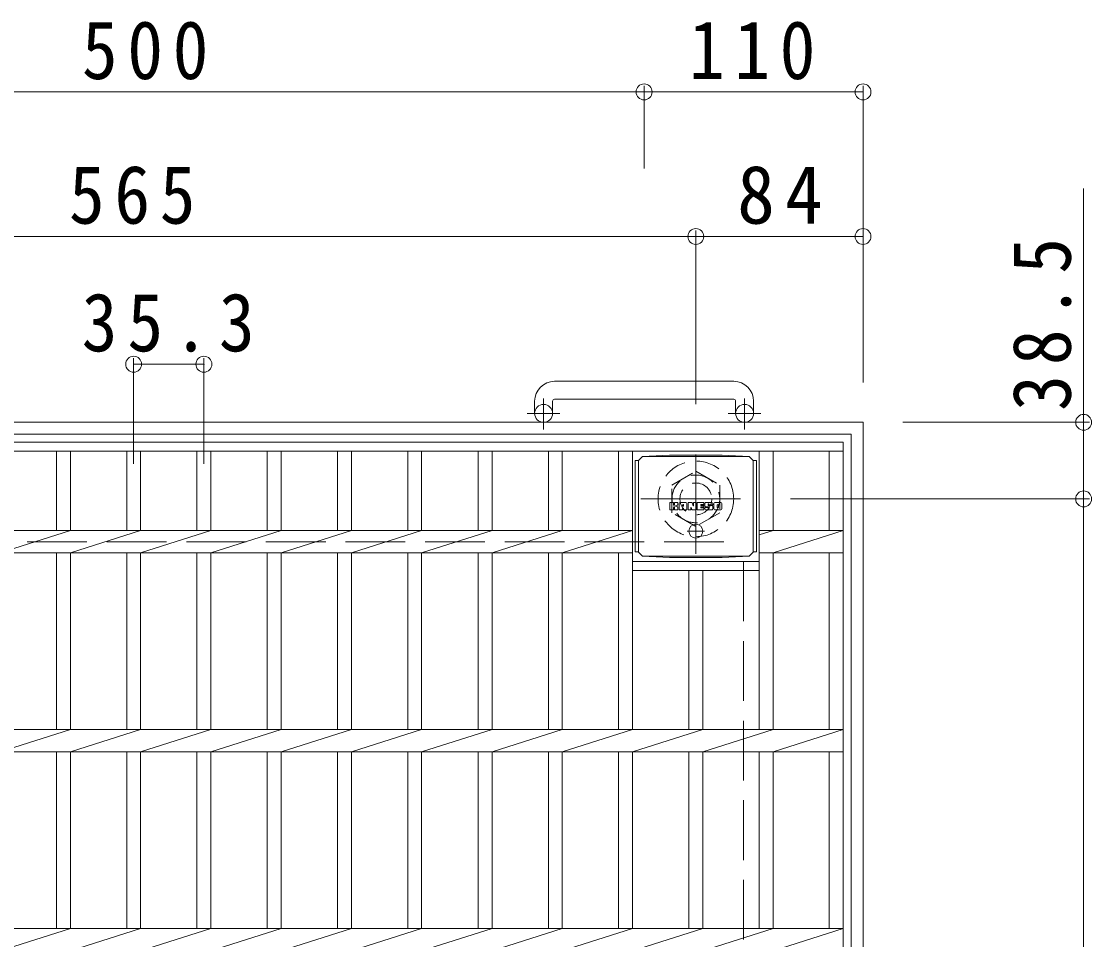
# Model space of a CAD drawing. Units: millimetres at full size, sheet at 1:10. Extents: x -2276 to 2391, y -1941 to 1620.
# Drawn here: x -949 to -412, y 1158 to 1620 of the extents above; entities that cross this region are included whole.
import ezdxf

# ---------------------------------------------------------------- set-up
doc = ezdxf.new("R2010")
doc.units = ezdxf.units.MM
doc.header["$LTSCALE"] = 10
doc.header["$PDMODE"] = 32
doc.header["$PDSIZE"] = 8
for name, pattern in [('CHAIN1', [8, 5, -1, 1, -1]), ('DASHED1', [1.8, 1.2, -0.6]), ('DASHED3', [4, 3, -1])]:
    doc.linetypes.add(name, pattern=pattern)
for name, color, linetype, lineweight in [('C-1', 2, 'Continuous', 9), ('C-2', 3, 'Continuous', 9), ('C-4', 7, 'Continuous', 9), ('C-9', 2, 'Continuous', 9), ('C-F', 7, 'Continuous', 9)]:
    doc.layers.add(name, color=color, linetype=linetype, lineweight=lineweight)
doc.styles.add('ＭＳ ゴシック', font='')
doc.styles.get('ＭＳ ゴシック').set_extended_font_data('MS Gothic')

msp = doc.modelspace()

# ---------------------------------------------------------------- linework, layer by layer
at = {"layer": 'C-1'}
for p, q in [((-591.5, 1438.95), (-681.5, 1438.95)), ((-691.5, 1428.95), (-691.5, 1422.85)), ((-682.5, 1428.95), (-682.5, 1422.85)), ((-681.5, 1429.95), (-591.5, 1429.95)), ((-590.5, 1428.95), (-590.5, 1422.85)), ((-581.5, 1428.95), (-581.5, 1422.85)), ((-1246.5, 1418.35), (-526.5, 1418.35)), ((-526.5, 698.35), (-526.5, 1418.35)), ((-1240.5, 1412.35), (-532.5, 1412.35)), ((-532.5, 1412.35), (-532.5, 704.35))]:
    msp.add_line(p, q, dxfattribs=at)
at = {"layer": 'C-1', "linetype": 'CHAIN1'}
for p, q in [((-687, 1414.74), (-687, 1430.34)), ((-586, 1414.74), (-586, 1430.34)), ((-678.84, 1422.85), (-695.24, 1422.85)), ((-577.84, 1422.85), (-594.24, 1422.85)), ((-610.5, 1352.22), (-610.5, 1407.49)), ((-638.14, 1379.85), (-582.86, 1379.85))]:
    msp.add_line(p, q, dxfattribs=at)
at = {"layer": 'C-1', "linetype": 'DASHED3'}
for p in [(-1186.5, 1358.35), (-586.5, 758.35)]:
    msp.add_line(p, (-586.5, 1358.35), dxfattribs=at)
at = {"layer": 'C-1', "linetype": 'DASHED1'}
msp.add_lwpolyline([(-598.5, 1386.78), (-598.5, 1372.92), (-610.5, 1366), (-622.5, 1372.92), (-622.5, 1386.78), (-610.5, 1393.71)], close=True, dxfattribs=at)
at = {"layer": 'C-1'}
for centre in [(-687, 1422.85), (-586, 1422.85)]:
    msp.add_circle(centre, 4.5, dxfattribs=at)
at = {"layer": 'C-1', "linetype": 'DASHED1'}
for radius in [19, 12, 8]:
    msp.add_circle((-610.5, 1379.85), radius, dxfattribs=at)
at = {"layer": 'C-1'}
for centre, radius, start, end in [((-681.5, 1428.95), 10, 90, 180), ((-591.5, 1428.95), 10, 0, 90), ((-681.5, 1428.95), 1, 90, 180), ((-591.5, 1428.95), 1, 0, 90)]:
    msp.add_arc(centre, radius, start, end, dxfattribs=at)
at = {"layer": 'C-2'}
for p, q in [((-1236.5, 1408.35), (-536.5, 1408.35)), ((-1236.5, 1403.85), (-536.5, 1403.85)), ((-931.8, 1364), (-931.8, 1403.85)), ((-924.8, 1364), (-924.8, 1403.85)), ((-896.5, 1364), (-896.5, 1403.85)), ((-889.5, 1364), (-889.5, 1403.85)), ((-861.2, 1364), (-861.2, 1403.85)), ((-854.2, 1364), (-854.2, 1403.85)), ((-825.9, 1364), (-825.9, 1403.85)), ((-818.9, 1364), (-818.9, 1403.85)), ((-790.6, 1364), (-790.6, 1403.85)), ((-783.6, 1364), (-783.6, 1403.85)), ((-755.3, 1364), (-755.3, 1403.85)), ((-748.3, 1364), (-748.3, 1403.85)), ((-719.9, 1364), (-719.9, 1403.85)), ((-712.9, 1364), (-712.9, 1403.85)), ((-684.6, 1364), (-684.6, 1403.85)), ((-677.6, 1364), (-677.6, 1403.85)), ((-649.3, 1364), (-649.3, 1403.85)), ((-642.3, 1264), (-642.3, 1403.85)), ((-578.7, 1264), (-578.7, 1403.85)), ((-571.7, 1364), (-571.7, 1403.85)), ((-543.5, 1364), (-543.5, 1403.85)), ((-536.5, 708.35), (-536.5, 1408.35)), ((-1143.7, 1364), (-642.3, 1364)), ((-960.2, 1352.7), (-924.8, 1364)), ((-924.8, 1352.7), (-889.5, 1364)), ((-889.5, 1352.7), (-854.2, 1364)), ((-854.2, 1352.7), (-818.9, 1364)), ((-818.9, 1352.7), (-783.6, 1364)), ((-783.6, 1352.7), (-748.3, 1364)), ((-748.3, 1352.7), (-712.9, 1364)), ((-712.9, 1352.7), (-677.6, 1364)), ((-677.6, 1352.7), (-642.3, 1364)), ((-578.7, 1361.76), (-571.7, 1364)), ((-578.7, 1364), (-536.5, 1364)), ((-571.7, 1352.7), (-536.5, 1364)), ((-1143.7, 1352.7), (-642.3, 1352.7)), ((-931.8, 1264), (-931.8, 1352.7)), ((-924.8, 1264), (-924.8, 1352.7)), ((-896.5, 1264), (-896.5, 1352.7)), ((-889.5, 1264), (-889.5, 1352.7)), ((-861.2, 1264), (-861.2, 1352.7)), ((-854.2, 1264), (-854.2, 1352.7)), ((-825.9, 1264), (-825.9, 1352.7)), ((-818.9, 1264), (-818.9, 1352.7)), ((-790.6, 1264), (-790.6, 1352.7)), ((-783.6, 1264), (-783.6, 1352.7)), ((-755.3, 1264), (-755.3, 1352.7)), ((-748.3, 1264), (-748.3, 1352.7)), ((-719.9, 1264), (-719.9, 1352.7)), ((-712.9, 1264), (-712.9, 1352.7)), ((-684.6, 1264), (-684.6, 1352.7)), ((-677.6, 1264), (-677.6, 1352.7)), ((-649.3, 1264), (-649.3, 1352.7)), ((-578.7, 1352.7), (-536.5, 1352.7)), ((-571.7, 1264), (-571.7, 1352.7)), ((-543.5, 1264), (-543.5, 1352.7)), ((-578.7, 1348.35), (-642.3, 1348.35)), ((-642.3, 1346.2), (-642.3, 1346.2)), ((-578.7, 1343.85), (-642.3, 1343.85)), ((-614, 1264), (-614, 1343.85)), ((-607, 1264), (-607, 1343.85)), ((-1236.5, 1264), (-536.5, 1264)), ((-960.2, 1252.7), (-924.8, 1264)), ((-924.8, 1252.7), (-889.5, 1264)), ((-889.5, 1252.7), (-854.2, 1264)), ((-854.2, 1252.7), (-818.9, 1264)), ((-818.9, 1252.7), (-783.6, 1264)), ((-783.6, 1252.7), (-748.3, 1264)), ((-748.3, 1252.7), (-712.9, 1264)), ((-712.9, 1252.7), (-677.6, 1264)), ((-677.6, 1252.7), (-642.3, 1264)), ((-642.3, 1252.7), (-607, 1264)), ((-607, 1252.7), (-571.7, 1264)), ((-571.7, 1252.7), (-536.5, 1264)), ((-1236.5, 1252.7), (-536.5, 1252.7)), ((-931.8, 1164), (-931.8, 1252.7)), ((-924.8, 1164), (-924.8, 1252.7)), ((-896.5, 1164), (-896.5, 1252.7)), ((-889.5, 1164), (-889.5, 1252.7)), ((-861.2, 1164), (-861.2, 1252.7)), ((-854.2, 1164), (-854.2, 1252.7)), ((-825.9, 1164), (-825.9, 1252.7)), ((-818.9, 1164), (-818.9, 1252.7)), ((-790.6, 1164), (-790.6, 1252.7)), ((-783.6, 1164), (-783.6, 1252.7)), ((-755.3, 1164), (-755.3, 1252.7)), ((-748.3, 1164), (-748.3, 1252.7)), ((-719.9, 1164), (-719.9, 1252.7)), ((-712.9, 1164), (-712.9, 1252.7)), ((-684.6, 1164), (-684.6, 1252.7)), ((-677.6, 1164), (-677.6, 1252.7)), ((-649.3, 1164), (-649.3, 1252.7)), ((-642.3, 1164), (-642.3, 1252.7)), ((-614, 1164), (-614, 1252.7)), ((-607, 1164), (-607, 1252.7)), ((-578.7, 1164), (-578.7, 1252.7)), ((-571.7, 1164), (-571.7, 1252.7)), ((-543.5, 1164), (-543.5, 1252.7)), ((-1236.5, 1164), (-536.5, 1164)), ((-960.2, 1152.7), (-924.8, 1164)), ((-924.8, 1152.7), (-889.5, 1164)), ((-889.5, 1152.7), (-854.2, 1164)), ((-854.2, 1152.7), (-818.9, 1164)), ((-818.9, 1152.7), (-783.6, 1164)), ((-783.6, 1152.7), (-748.3, 1164)), ((-748.3, 1152.7), (-712.9, 1164)), ((-712.9, 1152.7), (-677.6, 1164)), ((-677.6, 1152.7), (-642.3, 1164)), ((-642.3, 1152.7), (-607, 1164)), ((-607, 1152.7), (-571.7, 1164)), ((-571.7, 1152.7), (-536.5, 1164))]:
    msp.add_line(p, q, dxfattribs=at)
at = {"layer": 'C-4'}
for p, q in [((-636.5, 1587.4), (-636.5, 1545.84)), ((-526.5, 1587.4), (-526.5, 1438.35)), ((-1136.5, 1584.4), (-636.5, 1584.4)), ((-636.5, 1584.4), (-526.5, 1584.4)), ((-415.65, 1379.85), (-415.65, 1535.84)), ((-1175.5, 1511.72), (-610.5, 1511.72)), ((-610.5, 1514.72), (-610.5, 1427.49)), ((-610.5, 1511.72), (-526.5, 1511.72)), ((-893, 1450.54), (-893, 1397.48)), ((-893, 1447.54), (-857.7, 1447.54)), ((-857.7, 1450.54), (-857.7, 1397.48)), ((-412.65, 1418.35), (-506.5, 1418.35)), ((-412.65, 1379.85), (-562.86, 1379.85)), ((-415.65, 736.85), (-415.65, 1379.85))]:
    msp.add_line(p, q, dxfattribs=at)
for p in [(-636.5, 1584.4), (-526.5, 1584.4), (-610.5, 1511.72), (-526.5, 1511.72), (-893, 1447.54), (-857.7, 1447.54), (-415.65, 1418.35), (-415.65, 1379.85)]:
    msp.add_point(p, dxfattribs=at)
at = {"layer": 'C-9'}
for p, q in [((-639.25, 1399.08), (-641.05, 1399.08)), ((-641.05, 1399.08), (-641.05, 1353.17)), ((-639.25, 1399.12), (-637.25, 1401.12)), ((-639.25, 1353.12), (-639.25, 1399.12)), ((-637.25, 1401.12), (-623.79, 1401.8)), ((-637.25, 1401.12), (-583.75, 1401.12)), ((-597.21, 1401.8), (-623.79, 1401.8)), ((-583.75, 1401.12), (-597.21, 1401.8)), ((-581.75, 1399.12), (-583.75, 1401.12)), ((-581.75, 1353.12), (-581.75, 1399.12)), ((-581.75, 1399.08), (-579.95, 1399.08)), ((-579.95, 1399.08), (-579.95, 1353.17)), ((-639.25, 1353.17), (-641.05, 1353.17)), ((-639.25, 1353.12), (-637.25, 1351.12)), ((-637.25, 1351.12), (-623.79, 1350.44)), ((-637.25, 1351.12), (-583.75, 1351.12)), ((-597.21, 1350.44), (-623.79, 1350.44)), ((-583.75, 1351.12), (-597.21, 1350.44)), ((-581.75, 1353.12), (-583.75, 1351.12)), ((-581.75, 1353.17), (-579.95, 1353.17))]:
    msp.add_line(p, q, dxfattribs=at)
at = {"layer": 'C-9', "linetype": 'CHAIN1'}
for p, q in [((-610.5, 1367.31), (-610.5, 1359.94)), ((-606.14, 1363.62), (-614.86, 1363.62))]:
    msp.add_line(p, q, dxfattribs=at)
at = {"layer": 'C-9'}
msp.add_circle((-610.5, 1363.62), 3.5, dxfattribs=at)
at = {"layer": 'C-F'}
for p, q in [((-623.51, 1374.53), (-623.51, 1377.88)), ((-621.83, 1378.04), (-623.35, 1378.04)), ((-621.67, 1377.88), (-621.67, 1376.95)), ((-621.17, 1377.88), (-621.17, 1376.95)), ((-619.66, 1378.04), (-621.01, 1378.04)), ((-619.51, 1377.88), (-619.51, 1377.1)), ((-618.84, 1374.53), (-618.84, 1377.51)), ((-615.53, 1378.04), (-618.32, 1378.04)), ((-617.18, 1376.24), (-617.18, 1376.78)), ((-616.67, 1376.24), (-616.67, 1376.78)), ((-615, 1374.53), (-615, 1377.51)), ((-614.33, 1377.88), (-614.33, 1374.53)), ((-614.17, 1378.04), (-612.47, 1378.04)), ((-612.32, 1377.93), (-611.84, 1376.43)), ((-611.68, 1377.88), (-611.68, 1376.46)), ((-611.52, 1378.04), (-610.5, 1378.04)), ((-610.35, 1377.88), (-610.35, 1374.53)), ((-609.84, 1374.53), (-609.84, 1377.88)), ((-609.68, 1378.04), (-606.66, 1378.04)), ((-606.66, 1377.04), (-607.78, 1377.04)), ((-606.5, 1377.2), (-606.5, 1377.88)), ((-602.52, 1378.04), (-605.57, 1378.04)), ((-604.34, 1376.69), (-604.34, 1377.11)), ((-603.82, 1377.01), (-603.82, 1377.11)), ((-603.66, 1376.86), (-601.99, 1376.86)), ((-601.99, 1377.51), (-601.99, 1376.86)), ((-601.48, 1374.89), (-601.48, 1377.51)), ((-598.01, 1378.04), (-600.96, 1378.04)), ((-599.81, 1375.69), (-599.81, 1376.71)), ((-599.17, 1375.69), (-599.17, 1376.71)), ((-597.49, 1377.51), (-597.49, 1374.89)), ((-623.35, 1374.37), (-621.83, 1374.37)), ((-621.67, 1374.53), (-621.67, 1375.61)), ((-621.17, 1374.53), (-621.17, 1375.61)), ((-621.02, 1374.37), (-619.66, 1374.37)), ((-619.5, 1374.53), (-619.5, 1375.46)), ((-617.34, 1374.37), (-618.69, 1374.37)), ((-617.18, 1374.53), (-617.18, 1374.94)), ((-616.72, 1376.19), (-617.13, 1376.19)), ((-616.67, 1374.53), (-616.67, 1374.94)), ((-616.51, 1374.37), (-615.16, 1374.37)), ((-613.17, 1374.37), (-614.17, 1374.37)), ((-613.01, 1374.53), (-613.01, 1375.43)), ((-612.53, 1374.48), (-612.82, 1375.46)), ((-610.5, 1374.37), (-612.37, 1374.37)), ((-609.68, 1374.37), (-606.67, 1374.37)), ((-606.66, 1376.6), (-607.78, 1376.6)), ((-606.66, 1375.8), (-607.78, 1375.8)), ((-606.67, 1375.37), (-607.78, 1375.37)), ((-606.51, 1374.53), (-606.51, 1375.21)), ((-606.5, 1375.96), (-606.5, 1376.45)), ((-606, 1375.38), (-606, 1374.89)), ((-605.84, 1375.54), (-604.49, 1375.54)), ((-603.99, 1375.87), (-605.57, 1375.87)), ((-602.42, 1374.37), (-605.47, 1374.37)), ((-604.33, 1375.38), (-604.33, 1375.27)), ((-604.18, 1376.54), (-602.42, 1376.54)), ((-603.83, 1375.71), (-603.83, 1375.27)), ((-598.01, 1374.37), (-600.96, 1374.37))]:
    msp.add_line(p, q, dxfattribs=at)
for centre, radius, start, end in [((-623.35, 1377.88), 0.157, 90, 180), ((-621.83, 1377.88), 0.157, 0, 90), ((-621.42, 1376.95), 0.251, 180, 0), ((-621.01, 1377.88), 0.157, 90, 180), ((-620.89, 1378.61), 2.27, 277.3317, 299.4207), ((-620.03, 1377.1), 0.524, 299.4207, 0), ((-619.66, 1377.88), 0.157, 0, 90), ((-618.32, 1377.51), 0.524, 90, 180), ((-616.92, 1376.78), 0.255, 0, 180), ((-615.53, 1377.51), 0.524, 0, 90), ((-614.17, 1377.88), 0.157, 90, 180), ((-612.47, 1377.88), 0.157, 17.7564, 90), ((-611.52, 1377.88), 0.157, 90, 180), ((-610.5, 1377.88), 0.157, 0, 90), ((-609.68, 1377.88), 0.157, 90, 180), ((-607.78, 1376.82), 0.22, 90, 270), ((-606.66, 1377.88), 0.157, 0, 90), ((-606.66, 1377.2), 0.157, 270, 0), ((-603.62, 1376.95), 2.38, 157.1011, 202.8989), ((-605.57, 1377.77), 0.262, 90, 157.1011), ((-604.08, 1377.11), 0.259, 0, 180), ((-604.18, 1376.69), 0.157, 180, 270), ((-603.66, 1377.01), 0.157, 180, 270), ((-602.52, 1377.51), 0.524, 0, 90), ((-600.96, 1377.51), 0.524, 90, 180), ((-599.49, 1376.71), 0.321, 0, 180), ((-598.01, 1377.51), 0.524, 0, 90), ((-623.35, 1374.53), 0.157, 180, 270), ((-621.83, 1374.53), 0.157, 270, 0), ((-621.42, 1375.61), 0.249, 0, 180), ((-621.02, 1374.53), 0.157, 180, 270), ((-620.59, 1376.28), 0.088, 97.3317, 266.5718), ((-620.69, 1374.55), 1.64, 53.7199, 86.5718), ((-620.03, 1375.46), 0.524, 0, 53.7199), ((-619.66, 1374.53), 0.157, 270, 0), ((-618.69, 1374.53), 0.157, 180, 270), ((-617.34, 1374.53), 0.157, 270, 0), ((-617.13, 1376.24), 0.052, 180, 270), ((-616.92, 1374.94), 0.255, 0, 180), ((-616.72, 1376.24), 0.052, 270, 0), ((-616.51, 1374.53), 0.157, 180, 270), ((-615.16, 1374.53), 0.157, 270, 0), ((-614.17, 1374.53), 0.157, 180, 270), ((-613.17, 1374.53), 0.157, 270, 0), ((-612.91, 1375.43), 0.101, 16.4887, 180), ((-612.37, 1374.53), 0.157, 196.4888, 270), ((-611.76, 1376.46), 0.083, 197.7563, 0), ((-610.5, 1374.53), 0.157, 270, 0), ((-609.68, 1374.53), 0.157, 180, 270), ((-607.78, 1375.59), 0.214, 90, 270), ((-606.67, 1375.21), 0.157, 0, 90), ((-606.67, 1374.53), 0.157, 270, 0), ((-606.66, 1376.45), 0.157, 0, 90), ((-606.66, 1375.96), 0.157, 270, 0), ((-605.84, 1375.38), 0.157, 90, 180), ((-605.47, 1374.89), 0.524, 180, 270), ((-605.57, 1376.13), 0.262, 202.8989, 270), ((-604.49, 1375.38), 0.157, 0, 90), ((-604.08, 1375.27), 0.25, 180, 0), ((-603.99, 1375.71), 0.157, 0, 90), ((-602.42, 1376.27), 0.262, 22.908, 90), ((-602.42, 1374.63), 0.262, 270, 337.092), ((-604.37, 1375.45), 2.37, 337.092, 22.908), ((-600.96, 1374.89), 0.524, 180, 270), ((-599.49, 1375.69), 0.321, 180, 0), ((-598.01, 1374.89), 0.524, 270, 0)]:
    msp.add_arc(centre, radius, start, end, dxfattribs=at)

# ---------------------------------------------------------------- texts
at = {"layer": 'C-4', "color": 2, "char_height": 29.33, "attachment_point": 7, "style": 'ＭＳ ゴシック'}
for s, insert in [('\\T1.27;\\W0.9;500', (-919, 1590.4)), ('\\T1.27;\\W0.9;110', (-614, 1590.4)), ('\\T1.27;\\W0.9;565', (-925.5, 1517.72)), ('\\T1.27;\\W0.95;84', (-589.75, 1517.72)), ('\\T1.28;\\W0.9;35.3', (-919.1, 1453.54))]:
    msp.add_mtext(s, dxfattribs=dict(at, insert=insert))
at = {"layer": 'C-4', "color": 2, "insert": (-421.65, 1424.1), "char_height": 29.33, "attachment_point": 7, "rotation": 90, "style": 'ＭＳ ゴシック'}
msp.add_mtext('\\T1.28;\\W0.9;38.5', dxfattribs=at)

doc.saveas('drawing.dxf')
